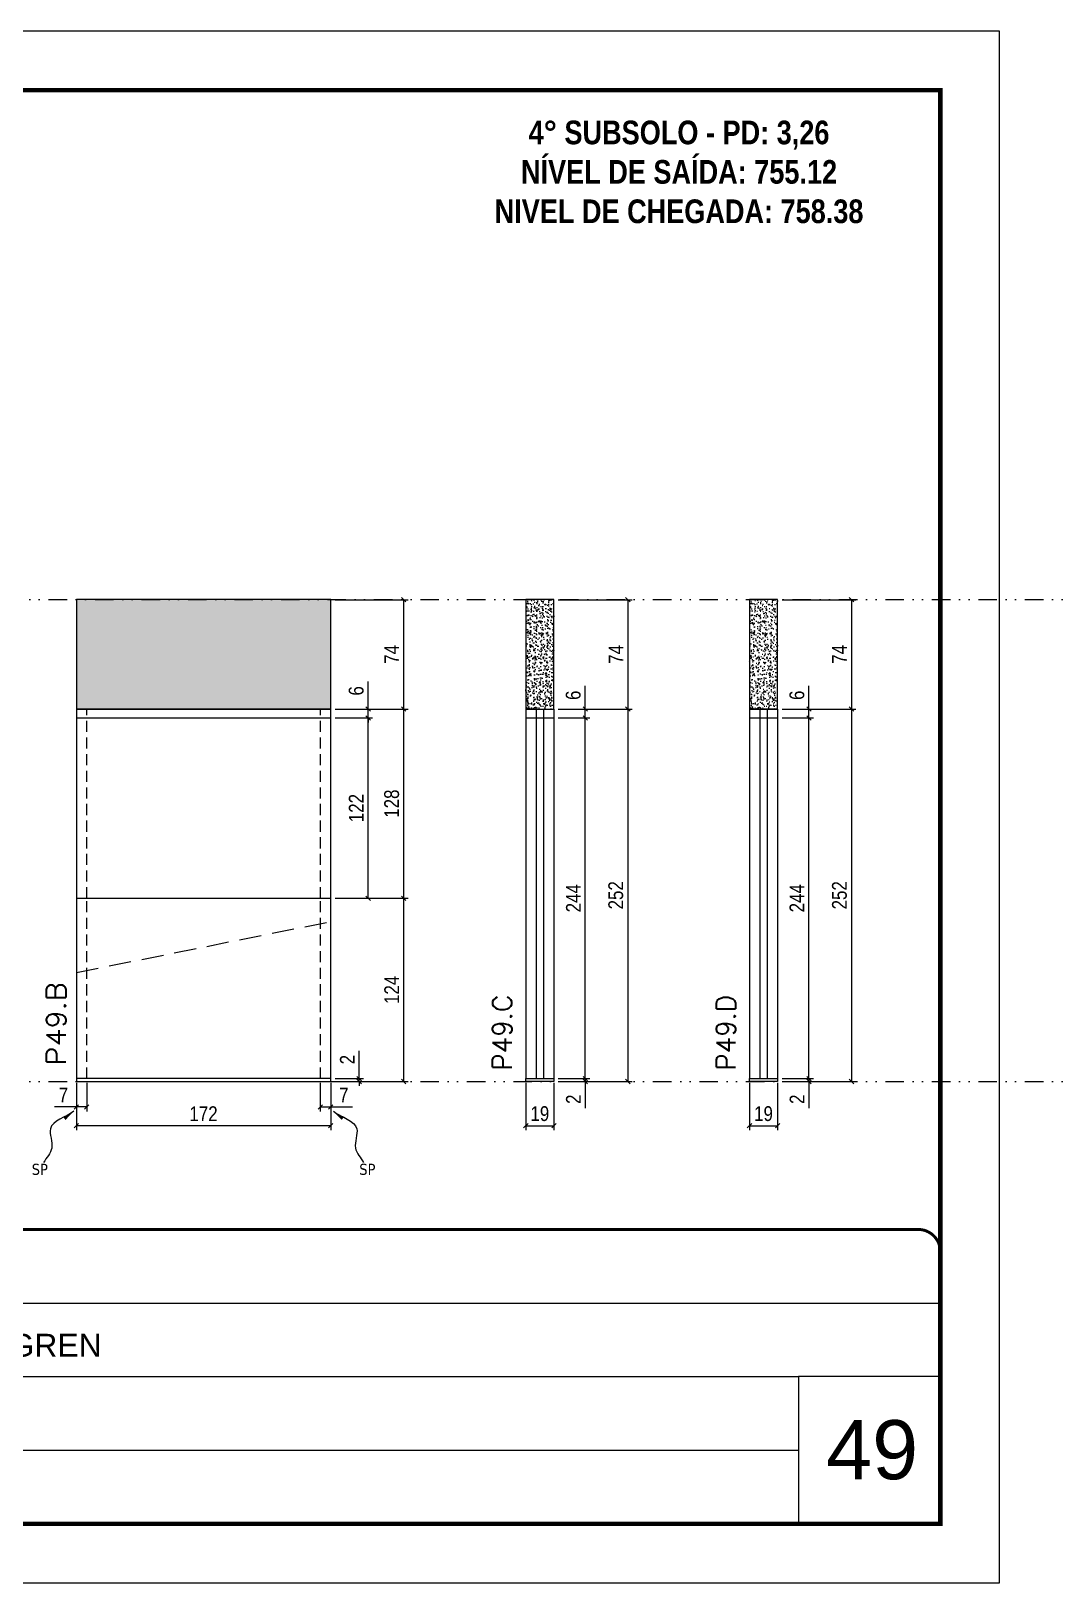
# Model space of a CAD drawing. Header units: millimetres. Extents: x 13777 to 27878, y -21631 to 6985.
# Drawn here: x 15243 to 15936, y -7848 to -6798 of the extents above; entities that cross this region are included whole.
import ezdxf

# ---------------------------------------------------------------- set-up
doc = ezdxf.new("R2010")
doc.units = ezdxf.units.MM
for name, pattern in [('CONTINUO', [0]), ('DASHED', [0.75, 0.5, -0.25]), ('DIVIDE2', [0.625, 0.25, -0.125, 0, -0.125, 0, -0.125]), ('HIDDEN', [0.375, 0.25, -0.125])]:
    doc.linetypes.add(name, pattern=pattern)
for name, color, linetype, lineweight in [('CARIMBO', 255, 'Continuous', 9), ('Folhas', 255, 'Continuous', 9), ('Hachura', 251, 'Continuous', 9), ('SARRAFO DE PRESSAO', 251, 'DASHED', 9), ('Texto Seção', 7, 'Continuous', 15)]:
    doc.layers.add(name, color=color, linetype=linetype, lineweight=lineweight)
for name, color, linetype in [('COTA', 241, 'Continuous'), ('NOMENCLATURA', 7, 'Continuous'), ('Nível', 160, 'Continuous'), ('Painéis', 200, 'Continuous'), ('SARR_2.2x7', 40, 'Continuous'), ('Sarrafo de Pressão', 42, 'HIDDEN'), ('texto', 7, 'Continuous')]:
    doc.layers.add(name, color=color, linetype=linetype)
doc.styles.add('ARIAL', font='arial.ttf')
doc.styles.add('COTA TECNICA', font='techl___.ttf', dxfattribs={"height": 10})
doc.styles.add('COTA TECNICA-50', font='techl___.ttf', dxfattribs={"height": 10})
doc.styles.add('REGUA-120', font='ROMANS.shx', dxfattribs={"height": 15})
doc.styles.add('ROMANC', font='techb___.ttf', dxfattribs={"height": 2.5})
doc.styles.get("Standard").update_dxf_attribs({"font": 'arial.ttf'})
doc.dimstyles.new('COTA PAINEL-50', dxfattribs={"dimtxt": 10, "dimasz": 3, "dimexe": 3, "dimexo": 3, "dimgap": 3, "dimtad": 1, "dimdec": 1, "dimzin": 12, "dimdsep": 46, "dimtxsty": 'COTA TECNICA-50', "dimblk1": 'OBLIQUE', "dimblk2": 'OBLIQUE', "dimsah": 1, "dimcen": 0.9, "dimclrd": 4, "dimclre": 4, "dimclrt": 240, "dimadec": 1, "dimazin": 3, "dimtfac": 1, "dimtdec": 1, "dimtmove": 0, "dimatfit": 3, "dimfxl": 1, "dimtolj": 1, "dimtzin": 12, "dimarcsym": 0})
doc.dimstyles.new('PAINEL', dxfattribs={"dimtxt": 10, "dimasz": 3, "dimexe": 3, "dimexo": 3, "dimgap": 3, "dimtad": 1, "dimdec": 1, "dimzin": 12, "dimdsep": 46, "dimtxsty": 'COTA TECNICA', "dimblk1": 'OBLIQUE', "dimblk2": 'OBLIQUE', "dimsah": 1, "dimcen": 0.9, "dimclrd": 4, "dimclre": 4, "dimclrt": 240, "dimadec": 1, "dimazin": 3, "dimtfac": 1, "dimtdec": 1, "dimtmove": 0, "dimatfit": 3, "dimfxl": 1, "dimtolj": 1, "dimtzin": 12, "dimarcsym": 0})
doc.dimstyles.get("Standard").update_dxf_attribs({"dimtxt": 0.18, "dimasz": 0.18, "dimexe": 0.18, "dimexo": 0.0625, "dimgap": 0.09, "dimtad": 0, "dimtih": 1, "dimtoh": 1, "dimdec": 4, "dimzin": 0, "dimdsep": 46, "dimtxsty": 'Standard', "dimcen": 0.09, "dimadec": 0, "dimazin": 0, "dimtfac": 1, "dimtdec": 4, "dimtofl": 0, "dimtmove": 0, "dimatfit": 3, "dimfxl": 1, "dimtolj": 1, "dimtzin": 0, "dimarcsym": 0})

# ---------------------------------------------------------------- blocks, each defined once
blk = doc.blocks.new('9999999999')
at = {"color": 30, "linetype": 'CONTINUO'}
for p, q in [((98564.6, 34379.6), (99584, 34379.6)), ((98564.6, 34329.8), (99488, 34329.8)), ((99584, 34329.8), (99488, 34329.8)), ((99488, 34329.8), (99488, 34230.2)), ((98564.6, 34280), (99488, 34280))]:
    blk.add_line(p, q, dxfattribs=at)
at = {"color": 30, "linetype": 'CONTINUO', "const_width": 2}
blk.add_lwpolyline([(99584, 34230.2), (99584, 34414.4, 0.414214), (99569, 34429.4), (98229, 34429.4, 0.414214), (98214, 34414.4), (98214, 34245.2, 0.414214), (98229, 34230.2), (99584, 34230.2)], format="xyb", dxfattribs=at)
at = {"layer": 'Folhas'}
blk.add_lwpolyline([(98139, 34190.2), (99624, 34190.2), (99624, 35240.2), (98139, 35240.2)], close=True, dxfattribs=at)
at = {"layer": 'Folhas', "color": 30, "const_width": 3}
blk.add_lwpolyline([(98214, 34230.2), (99584, 34230.2), (99584, 35200.2), (98214, 35200.2)], close=True, dxfattribs=at)
at = {"color": 7, "linetype": 'Continuous', "ltscale": 5, "style": 'ARIAL'}
blk.add_text('LEAF LOEFGREN', height=15.483, dxfattribs=at).set_placement((98837.7, 34343.3))
blk = doc.blocks.new('_Oblique')
at = {"color": 0, "linetype": 'ByBlock', "lineweight": -2}
blk.add_line((-0.5, -0.5), (0.5, 0.5), dxfattribs=at)
blk = doc.blocks.new('*D2167')
at = {"layer": 'COTA', "color": 4, "lineweight": -2, "transparency": 16777216}
for p, q in [((15274.1, -7509.9), (15274.1, -7541.8)), ((15446.1, -7509.9), (15446.1, -7541.8)), ((15446.1, -7538.8), (15274.1, -7538.8))]:
    blk.add_line(p, q, dxfattribs=at)
at = {"layer": 'Defpoints', "color": 0, "transparency": 16777216}
for p in [(15274.1, -7506.9), (15446.1, -7506.9), (15274.1, -7538.8)]:
    blk.add_point(p, dxfattribs=at)
at = {"layer": 'COTA', "color": 4, "lineweight": -2, "transparency": 16777216, "xscale": 3, "yscale": 3, "zscale": 3, "rotation": 180}
blk.add_blockref('_Oblique', (15274.1, -7538.8), dxfattribs=at)
at = {"layer": 'COTA', "color": 4, "lineweight": -2, "transparency": 16777216, "xscale": 3, "yscale": 3, "zscale": 3}
blk.add_blockref('_Oblique', (15446.1, -7538.8), dxfattribs=at)
at = {"layer": 'COTA', "color": 240, "transparency": 16777216, "insert": (15360.1, -7530.7), "char_height": 10, "attachment_point": 5, "style": 'COTA TECNICA'}
blk.add_mtext('\\A1;172', dxfattribs=at)
blk = doc.blocks.new('*D2168')
at = {"layer": 'COTA', "color": 4, "lineweight": -2, "transparency": 16777216}
for p, q in [((15274.1, -7511.9), (15274.1, -7529.1)), ((15281.1, -7509.9), (15281.1, -7529.1)), ((15274.1, -7526.1), (15259.4, -7526.1)), ((15281.1, -7526.1), (15274.1, -7526.1))]:
    blk.add_line(p, q, dxfattribs=at)
at = {"layer": 'Defpoints', "color": 0, "transparency": 16777216}
for p in [(15281.1, -7506.9), (15274.1, -7508.9), (15274.1, -7526.1)]:
    blk.add_point(p, dxfattribs=at)
at = {"layer": 'COTA', "color": 4, "lineweight": -2, "transparency": 16777216, "xscale": 3, "yscale": 3, "zscale": 3, "rotation": 180}
blk.add_blockref('_Oblique', (15274.1, -7526.1), dxfattribs=at)
at = {"layer": 'COTA', "color": 4, "lineweight": -2, "transparency": 16777216, "xscale": 3, "yscale": 3, "zscale": 3}
blk.add_blockref('_Oblique', (15281.1, -7526.1), dxfattribs=at)
at = {"layer": 'COTA', "color": 240, "transparency": 16777216, "insert": (15265.3, -7518.1), "char_height": 10, "attachment_point": 5, "style": 'COTA TECNICA-50'}
blk.add_mtext('\\A1;7', dxfattribs=at)
blk = doc.blocks.new('*D2169')
at = {"layer": 'COTA', "color": 4, "lineweight": -2, "transparency": 16777216}
for p, q in [((15439.1, -7509.9), (15439.1, -7529.1)), ((15446.1, -7511.9), (15446.1, -7529.1)), ((15439.1, -7526.1), (15446.1, -7526.1)), ((15446.1, -7526.1), (15460.9, -7526.1))]:
    blk.add_line(p, q, dxfattribs=at)
at = {"layer": 'Defpoints', "color": 0, "transparency": 16777216}
for p in [(15439.1, -7506.9), (15446.1, -7508.9), (15446.1, -7526.1)]:
    blk.add_point(p, dxfattribs=at)
at = {"layer": 'COTA', "color": 4, "lineweight": -2, "transparency": 16777216, "xscale": 3, "yscale": 3, "zscale": 3, "rotation": 180}
blk.add_blockref('_Oblique', (15439.1, -7526.1), dxfattribs=at)
at = {"layer": 'COTA', "color": 4, "lineweight": -2, "transparency": 16777216, "xscale": 3, "yscale": 3, "zscale": 3}
blk.add_blockref('_Oblique', (15446.1, -7526.1), dxfattribs=at)
at = {"layer": 'COTA', "color": 240, "transparency": 16777216, "insert": (15455, -7518.1), "char_height": 10, "attachment_point": 5, "style": 'COTA TECNICA-50'}
blk.add_mtext('\\A1;7', dxfattribs=at)
blk = doc.blocks.new('*D2170')
at = {"layer": 'COTA', "color": 4, "lineweight": -2, "transparency": 16777216}
for p, q in [((15465.4, -7506.9), (15465.4, -7488.1)), ((15449.1, -7506.9), (15468.4, -7506.9)), ((15465.4, -7508.9), (15465.4, -7506.9)), ((15449.1, -7508.9), (15468.4, -7508.9)), ((15465.4, -7508.9), (15465.4, -7511.9))]:
    blk.add_line(p, q, dxfattribs=at)
at = {"layer": 'Defpoints', "color": 0, "transparency": 16777216}
for p in [(15446.1, -7506.9), (15446.1, -7508.9), (15465.4, -7508.9)]:
    blk.add_point(p, dxfattribs=at)
at = {"layer": 'COTA', "color": 4, "lineweight": -2, "transparency": 16777216, "xscale": 3, "yscale": 3, "zscale": 3}
for p, rotation in [((15465.4, -7506.9), 270), ((15465.4, -7508.9), 90)]:
    blk.add_blockref('_Oblique', p, dxfattribs=dict(at, rotation=rotation))
at = {"layer": 'COTA', "color": 240, "transparency": 16777216, "insert": (15457.4, -7494.1), "char_height": 10, "attachment_point": 5, "rotation": 90, "style": 'COTA TECNICA-50'}
blk.add_mtext('\\A1;2', dxfattribs=at)
blk = doc.blocks.new('*D2183')
at = {"layer": 'COTA', "color": 4, "lineweight": -2, "transparency": 16777216}
for p, q in [((15449.1, -7182.9), (15498.5, -7182.9)), ((15495.5, -7256.9), (15495.5, -7182.9)), ((15449.1, -7256.9), (15498.5, -7256.9))]:
    blk.add_line(p, q, dxfattribs=at)
at = {"layer": 'Defpoints', "color": 0, "transparency": 16777216}
for p in [(15446.1, -7182.9), (15495.5, -7182.9), (15446.1, -7256.9)]:
    blk.add_point(p, dxfattribs=at)
at = {"layer": 'COTA', "color": 4, "lineweight": -2, "transparency": 16777216, "xscale": 3, "yscale": 3, "zscale": 3}
for p, rotation in [((15495.5, -7182.9), 90), ((15495.5, -7256.9), 270)]:
    blk.add_blockref('_Oblique', p, dxfattribs=dict(at, rotation=rotation))
at = {"layer": 'COTA', "color": 240, "transparency": 16777216, "insert": (15487.4, -7219.9), "char_height": 10, "attachment_point": 5, "rotation": 90, "style": 'COTA TECNICA'}
blk.add_mtext('\\A1;74', dxfattribs=at)
blk = doc.blocks.new('*D2171')
at = {"layer": 'COTA', "color": 4, "lineweight": -2, "transparency": 16777216}
for p, q in [((15578.1, -7509.9), (15578.1, -7541.8)), ((15597.1, -7509.9), (15597.1, -7541.8)), ((15578.1, -7538.8), (15597.1, -7538.8))]:
    blk.add_line(p, q, dxfattribs=at)
at = {"layer": 'Defpoints', "color": 0, "transparency": 16777216}
for p in [(15578.1, -7506.9), (15597.1, -7506.9), (15597.1, -7538.8)]:
    blk.add_point(p, dxfattribs=at)
at = {"layer": 'COTA', "color": 4, "lineweight": -2, "transparency": 16777216, "xscale": 3, "yscale": 3, "zscale": 3, "rotation": 180}
blk.add_blockref('_Oblique', (15578.1, -7538.8), dxfattribs=at)
at = {"layer": 'COTA', "color": 4, "lineweight": -2, "transparency": 16777216, "xscale": 3, "yscale": 3, "zscale": 3}
blk.add_blockref('_Oblique', (15597.1, -7538.8), dxfattribs=at)
at = {"layer": 'COTA', "color": 240, "transparency": 16777216, "insert": (15587.6, -7530.7), "char_height": 10, "attachment_point": 5, "style": 'COTA TECNICA'}
blk.add_mtext('\\A1;19', dxfattribs=at)
blk = doc.blocks.new('*D2172')
at = {"layer": 'COTA', "color": 4, "lineweight": -2, "transparency": 16777216}
for p, q in [((15600.1, -7506.9), (15621.3, -7506.9)), ((15618.3, -7506.9), (15618.3, -7503.9)), ((15618.3, -7506.9), (15618.3, -7508.9)), ((15600.1, -7508.9), (15621.3, -7508.9)), ((15618.3, -7508.9), (15618.3, -7527))]:
    blk.add_line(p, q, dxfattribs=at)
at = {"layer": 'Defpoints', "color": 0, "transparency": 16777216}
for p in [(15597.1, -7506.9), (15618.3, -7506.9), (15597.1, -7508.9)]:
    blk.add_point(p, dxfattribs=at)
at = {"layer": 'COTA', "color": 4, "lineweight": -2, "transparency": 16777216, "xscale": 3, "yscale": 3, "zscale": 3}
for p, rotation in [((15618.3, -7506.9), 270), ((15618.3, -7508.9), 90)]:
    blk.add_blockref('_Oblique', p, dxfattribs=dict(at, rotation=rotation))
at = {"layer": 'COTA', "color": 240, "transparency": 16777216, "insert": (15610.3, -7520.9), "char_height": 10, "attachment_point": 5, "rotation": 90, "style": 'COTA TECNICA-50'}
blk.add_mtext('\\A1;2', dxfattribs=at)
blk = doc.blocks.new('*D2184')
at = {"layer": 'COTA', "color": 4, "linetype": 'ByBlock', "lineweight": -2, "transparency": 16777216}
for p, q in [((15600.1, -7182.9), (15650.1, -7182.9)), ((15647.1, -7182.9), (15647.1, -7256.9)), ((15600.1, -7256.9), (15650.1, -7256.9))]:
    blk.add_line(p, q, dxfattribs=at)
at = {"layer": 'Defpoints', "color": 0, "linetype": 'ByBlock', "transparency": 16777216}
for p in [(15597.1, -7182.9), (15597.1, -7256.9), (15647.1, -7256.9)]:
    blk.add_point(p, dxfattribs=at)
at = {"layer": 'COTA', "color": 4, "linetype": 'ByBlock', "lineweight": -2, "transparency": 16777216, "xscale": 3, "yscale": 3, "zscale": 3}
for p, rotation in [((15647.1, -7182.9), 90), ((15647.1, -7256.9), 270)]:
    blk.add_blockref('_Oblique', p, dxfattribs=dict(at, rotation=rotation))
at = {"layer": 'COTA', "color": 240, "linetype": 'ByBlock', "transparency": 16777216, "insert": (15639.1, -7219.9), "char_height": 10, "attachment_point": 5, "rotation": 90, "style": 'COTA TECNICA'}
blk.add_mtext('\\A1;74', dxfattribs=at)
blk = doc.blocks.new('*D2173')
at = {"layer": 'COTA', "color": 4, "lineweight": -2, "transparency": 16777216}
for p, q in [((15600.1, -7256.9), (15650.1, -7256.9)), ((15647.1, -7256.9), (15647.1, -7508.9)), ((15600.1, -7508.9), (15650.1, -7508.9))]:
    blk.add_line(p, q, dxfattribs=at)
at = {"layer": 'Defpoints', "color": 0, "transparency": 16777216}
for p in [(15597.1, -7256.9), (15597.1, -7508.9), (15647.1, -7508.9)]:
    blk.add_point(p, dxfattribs=at)
at = {"layer": 'COTA', "color": 4, "lineweight": -2, "transparency": 16777216, "xscale": 3, "yscale": 3, "zscale": 3}
for p, rotation in [((15647.1, -7256.9), 90), ((15647.1, -7508.9), 270)]:
    blk.add_blockref('_Oblique', p, dxfattribs=dict(at, rotation=rotation))
at = {"layer": 'COTA', "color": 240, "transparency": 16777216, "insert": (15639, -7382.9), "char_height": 10, "attachment_point": 5, "rotation": 90, "style": 'COTA TECNICA'}
blk.add_mtext('\\A1;252', dxfattribs=at)
blk = doc.blocks.new('*D2174')
at = {"layer": 'COTA', "color": 4, "lineweight": -2, "transparency": 16777216}
for p, q in [((15729.4, -7509.9), (15729.4, -7541.8)), ((15748.4, -7509.9), (15748.4, -7541.8)), ((15729.4, -7538.8), (15748.4, -7538.8))]:
    blk.add_line(p, q, dxfattribs=at)
at = {"layer": 'Defpoints', "color": 0, "transparency": 16777216}
for p in [(15729.4, -7506.9), (15748.4, -7506.9), (15748.4, -7538.8)]:
    blk.add_point(p, dxfattribs=at)
at = {"layer": 'COTA', "color": 4, "lineweight": -2, "transparency": 16777216, "xscale": 3, "yscale": 3, "zscale": 3, "rotation": 180}
blk.add_blockref('_Oblique', (15729.4, -7538.8), dxfattribs=at)
at = {"layer": 'COTA', "color": 4, "lineweight": -2, "transparency": 16777216, "xscale": 3, "yscale": 3, "zscale": 3}
blk.add_blockref('_Oblique', (15748.4, -7538.8), dxfattribs=at)
at = {"layer": 'COTA', "color": 240, "transparency": 16777216, "insert": (15738.9, -7530.7), "char_height": 10, "attachment_point": 5, "style": 'COTA TECNICA'}
blk.add_mtext('\\A1;19', dxfattribs=at)
blk = doc.blocks.new('*D2175')
at = {"layer": 'COTA', "color": 4, "lineweight": -2, "transparency": 16777216}
for p, q in [((15751.4, -7506.9), (15772.6, -7506.9)), ((15769.6, -7506.9), (15769.6, -7503.9)), ((15769.6, -7506.9), (15769.6, -7508.9)), ((15751.4, -7508.9), (15772.6, -7508.9)), ((15769.6, -7508.9), (15769.6, -7527))]:
    blk.add_line(p, q, dxfattribs=at)
at = {"layer": 'Defpoints', "color": 0, "transparency": 16777216}
for p in [(15748.4, -7506.9), (15769.6, -7506.9), (15748.4, -7508.9)]:
    blk.add_point(p, dxfattribs=at)
at = {"layer": 'COTA', "color": 4, "lineweight": -2, "transparency": 16777216, "xscale": 3, "yscale": 3, "zscale": 3}
for p, rotation in [((15769.6, -7506.9), 270), ((15769.6, -7508.9), 90)]:
    blk.add_blockref('_Oblique', p, dxfattribs=dict(at, rotation=rotation))
at = {"layer": 'COTA', "color": 240, "transparency": 16777216, "insert": (15761.6, -7520.9), "char_height": 10, "attachment_point": 5, "rotation": 90, "style": 'COTA TECNICA-50'}
blk.add_mtext('\\A1;2', dxfattribs=at)
blk = doc.blocks.new('*D2186')
at = {"layer": 'COTA', "color": 4, "linetype": 'ByBlock', "lineweight": -2, "transparency": 16777216}
for p, q in [((15751.4, -7182.9), (15801.4, -7182.9)), ((15798.4, -7182.9), (15798.4, -7256.9)), ((15751.4, -7256.9), (15801.4, -7256.9))]:
    blk.add_line(p, q, dxfattribs=at)
at = {"layer": 'Defpoints', "color": 0, "linetype": 'ByBlock', "transparency": 16777216}
for p in [(15748.4, -7182.9), (15748.4, -7256.9), (15798.4, -7256.9)]:
    blk.add_point(p, dxfattribs=at)
at = {"layer": 'COTA', "color": 4, "linetype": 'ByBlock', "lineweight": -2, "transparency": 16777216, "xscale": 3, "yscale": 3, "zscale": 3}
for p, rotation in [((15798.4, -7182.9), 90), ((15798.4, -7256.9), 270)]:
    blk.add_blockref('_Oblique', p, dxfattribs=dict(at, rotation=rotation))
at = {"layer": 'COTA', "color": 240, "linetype": 'ByBlock', "transparency": 16777216, "insert": (15790.3, -7219.9), "char_height": 10, "attachment_point": 5, "rotation": 90, "style": 'COTA TECNICA'}
blk.add_mtext('\\A1;74', dxfattribs=at)
blk = doc.blocks.new('*D2178')
at = {"layer": 'COTA', "color": 4, "linetype": 'ByBlock', "lineweight": -2, "transparency": 16777216}
for p, q in [((15449.1, -7384.9), (15498.5, -7384.9)), ((15495.5, -7508.9), (15495.5, -7384.9)), ((15449.1, -7508.9), (15498.5, -7508.9))]:
    blk.add_line(p, q, dxfattribs=at)
at = {"layer": 'Defpoints', "color": 0, "linetype": 'ByBlock', "transparency": 16777216}
for p in [(15446.1, -7384.9), (15495.5, -7384.9), (15446.1, -7508.9)]:
    blk.add_point(p, dxfattribs=at)
at = {"layer": 'COTA', "color": 4, "linetype": 'ByBlock', "lineweight": -2, "transparency": 16777216, "xscale": 3, "yscale": 3, "zscale": 3}
for p, rotation in [((15495.5, -7384.9), 90), ((15495.5, -7508.9), 270)]:
    blk.add_blockref('_Oblique', p, dxfattribs=dict(at, rotation=rotation))
at = {"layer": 'COTA', "color": 240, "linetype": 'ByBlock', "transparency": 16777216, "insert": (15487.4, -7446.9), "char_height": 10, "attachment_point": 5, "rotation": 90, "style": 'COTA TECNICA'}
blk.add_mtext('\\A1;124', dxfattribs=at)
blk = doc.blocks.new('*D2179')
at = {"layer": 'COTA', "color": 4, "linetype": 'ByBlock', "lineweight": -2, "transparency": 16777216}
for p, q in [((15449.1, -7384.9), (15498.5, -7384.9)), ((15495.5, -7508.9), (15495.5, -7384.9)), ((15449.1, -7508.9), (15498.5, -7508.9))]:
    blk.add_line(p, q, dxfattribs=at)
at = {"layer": 'Defpoints', "color": 0, "linetype": 'ByBlock', "transparency": 16777216}
for p in [(15446.1, -7384.9), (15495.5, -7384.9), (15446.1, -7508.9)]:
    blk.add_point(p, dxfattribs=at)
at = {"layer": 'COTA', "color": 4, "linetype": 'ByBlock', "lineweight": -2, "transparency": 16777216, "xscale": 3, "yscale": 3, "zscale": 3}
for p, rotation in [((15495.5, -7384.9), 90), ((15495.5, -7508.9), 270)]:
    blk.add_blockref('_Oblique', p, dxfattribs=dict(at, rotation=rotation))
at = {"layer": 'COTA', "color": 240, "linetype": 'ByBlock', "transparency": 16777216, "insert": (15487.4, -7446.9), "char_height": 10, "attachment_point": 5, "rotation": 90, "style": 'COTA TECNICA'}
blk.add_mtext('\\A1;124', dxfattribs=at)
blk = doc.blocks.new('*D2180')
at = {"layer": 'COTA', "color": 4, "lineweight": -2, "transparency": 16777216}
for p, q in [((15449.1, -7256.9), (15498.5, -7256.9)), ((15495.5, -7384.9), (15495.5, -7256.9)), ((15449.1, -7384.9), (15498.5, -7384.9))]:
    blk.add_line(p, q, dxfattribs=at)
at = {"layer": 'Defpoints', "color": 0, "transparency": 16777216}
for p in [(15446.1, -7256.9), (15495.5, -7256.9), (15446.1, -7384.9)]:
    blk.add_point(p, dxfattribs=at)
at = {"layer": 'COTA', "color": 4, "lineweight": -2, "transparency": 16777216, "xscale": 3, "yscale": 3, "zscale": 3}
for p, rotation in [((15495.5, -7256.9), 90), ((15495.5, -7384.9), 270)]:
    blk.add_blockref('_Oblique', p, dxfattribs=dict(at, rotation=rotation))
at = {"layer": 'COTA', "color": 240, "transparency": 16777216, "insert": (15487.4, -7320.9), "char_height": 10, "attachment_point": 5, "rotation": 90, "style": 'COTA TECNICA'}
blk.add_mtext('\\A1;128', dxfattribs=at)
blk = doc.blocks.new('*D2190')
at = {"layer": 'COTA', "color": 4, "lineweight": -2, "transparency": 16777216}
for p, q in [((15449.1, -7262.9), (15474.5, -7262.9)), ((15471.5, -7384.9), (15471.5, -7262.9)), ((15449.1, -7384.9), (15474.5, -7384.9))]:
    blk.add_line(p, q, dxfattribs=at)
at = {"layer": 'Defpoints', "color": 0, "transparency": 16777216}
for p in [(15446.1, -7262.9), (15471.5, -7262.9), (15446.1, -7384.9)]:
    blk.add_point(p, dxfattribs=at)
at = {"layer": 'COTA', "color": 4, "lineweight": -2, "transparency": 16777216, "xscale": 3, "yscale": 3, "zscale": 3}
for p, rotation in [((15471.5, -7262.9), 90), ((15471.5, -7384.9), 270)]:
    blk.add_blockref('_Oblique', p, dxfattribs=dict(at, rotation=rotation))
at = {"layer": 'COTA', "color": 240, "transparency": 16777216, "insert": (15463.4, -7323.9), "char_height": 10, "attachment_point": 5, "rotation": 90, "style": 'COTA TECNICA'}
blk.add_mtext('\\A1;122', dxfattribs=at)
blk = doc.blocks.new('*D2181')
at = {"layer": 'COTA', "color": 4, "lineweight": -2, "transparency": 16777216}
for p, q in [((15471.5, -7256.9), (15471.5, -7238.2)), ((15449.1, -7256.9), (15474.5, -7256.9)), ((15449.1, -7262.9), (15474.5, -7262.9)), ((15471.5, -7262.9), (15471.5, -7256.9)), ((15471.5, -7262.9), (15471.5, -7265.9))]:
    blk.add_line(p, q, dxfattribs=at)
at = {"layer": 'Defpoints', "color": 0, "transparency": 16777216}
for p in [(15446.1, -7256.9), (15446.1, -7262.9), (15471.5, -7256.9)]:
    blk.add_point(p, dxfattribs=at)
at = {"layer": 'COTA', "color": 4, "lineweight": -2, "transparency": 16777216, "xscale": 3, "yscale": 3, "zscale": 3}
for p, rotation in [((15471.5, -7256.9), 270), ((15471.5, -7262.9), 90)]:
    blk.add_blockref('_Oblique', p, dxfattribs=dict(at, rotation=rotation))
at = {"layer": 'COTA', "color": 240, "transparency": 16777216, "insert": (15463.4, -7244.6), "char_height": 10, "attachment_point": 5, "rotation": 90, "style": 'COTA TECNICA'}
blk.add_mtext('\\A1;6', dxfattribs=at)
blk = doc.blocks.new('*D2191')
at = {"layer": 'COTA', "color": 4, "lineweight": -2, "transparency": 16777216}
for p, q in [((15600.1, -7262.9), (15621.3, -7262.9)), ((15618.3, -7506.9), (15618.3, -7262.9)), ((15600.1, -7506.9), (15621.3, -7506.9))]:
    blk.add_line(p, q, dxfattribs=at)
at = {"layer": 'Defpoints', "color": 0, "transparency": 16777216}
for p in [(15597.1, -7262.9), (15618.3, -7262.9), (15597.1, -7506.9)]:
    blk.add_point(p, dxfattribs=at)
at = {"layer": 'COTA', "color": 4, "lineweight": -2, "transparency": 16777216, "xscale": 3, "yscale": 3, "zscale": 3}
for p, rotation in [((15618.3, -7262.9), 90), ((15618.3, -7506.9), 270)]:
    blk.add_blockref('_Oblique', p, dxfattribs=dict(at, rotation=rotation))
at = {"layer": 'COTA', "color": 240, "transparency": 16777216, "insert": (15610.3, -7384.9), "char_height": 10, "attachment_point": 5, "rotation": 90, "style": 'COTA TECNICA'}
blk.add_mtext('\\A1;244', dxfattribs=at)
blk = doc.blocks.new('*D2192')
at = {"layer": 'COTA', "color": 4, "lineweight": -2, "transparency": 16777216}
for p, q in [((15618.3, -7256.9), (15618.3, -7241.2)), ((15600.1, -7256.9), (15621.3, -7256.9)), ((15600.1, -7262.9), (15621.3, -7262.9)), ((15618.3, -7262.9), (15618.3, -7256.9))]:
    blk.add_line(p, q, dxfattribs=at)
at = {"layer": 'Defpoints', "color": 0, "transparency": 16777216}
for p in [(15597.1, -7256.9), (15597.1, -7262.9), (15618.3, -7256.9)]:
    blk.add_point(p, dxfattribs=at)
at = {"layer": 'COTA', "color": 4, "lineweight": -2, "transparency": 16777216, "xscale": 3, "yscale": 3, "zscale": 3}
for p, rotation in [((15618.3, -7256.9), 90), ((15618.3, -7262.9), 270)]:
    blk.add_blockref('_Oblique', p, dxfattribs=dict(at, rotation=rotation))
at = {"layer": 'COTA', "color": 240, "transparency": 16777216, "insert": (15610.2, -7247.6), "char_height": 10, "attachment_point": 5, "rotation": 90, "style": 'COTA TECNICA'}
blk.add_mtext('\\A1;6', dxfattribs=at)
blk = doc.blocks.new('*D2182')
at = {"layer": 'COTA', "color": 4, "lineweight": -2, "transparency": 16777216}
for p, q in [((15751.4, -7256.9), (15801.4, -7256.9)), ((15798.4, -7256.9), (15798.4, -7508.9)), ((15751.4, -7508.9), (15801.4, -7508.9))]:
    blk.add_line(p, q, dxfattribs=at)
at = {"layer": 'Defpoints', "color": 0, "transparency": 16777216}
for p in [(15748.4, -7256.9), (15748.4, -7508.9), (15798.4, -7508.9)]:
    blk.add_point(p, dxfattribs=at)
at = {"layer": 'COTA', "color": 4, "lineweight": -2, "transparency": 16777216, "xscale": 3, "yscale": 3, "zscale": 3}
for p, rotation in [((15798.4, -7256.9), 90), ((15798.4, -7508.9), 270)]:
    blk.add_blockref('_Oblique', p, dxfattribs=dict(at, rotation=rotation))
at = {"layer": 'COTA', "color": 240, "transparency": 16777216, "insert": (15790.3, -7382.9), "char_height": 10, "attachment_point": 5, "rotation": 90, "style": 'COTA TECNICA'}
blk.add_mtext('\\A1;252', dxfattribs=at)
blk = doc.blocks.new('*D2193')
at = {"layer": 'COTA', "color": 4, "lineweight": -2, "transparency": 16777216}
for p, q in [((15751.4, -7262.9), (15772.6, -7262.9)), ((15769.6, -7506.9), (15769.6, -7262.9)), ((15751.4, -7506.9), (15772.6, -7506.9))]:
    blk.add_line(p, q, dxfattribs=at)
at = {"layer": 'Defpoints', "color": 0, "transparency": 16777216}
for p in [(15748.4, -7262.9), (15769.6, -7262.9), (15748.4, -7506.9)]:
    blk.add_point(p, dxfattribs=at)
at = {"layer": 'COTA', "color": 4, "lineweight": -2, "transparency": 16777216, "xscale": 3, "yscale": 3, "zscale": 3}
for p, rotation in [((15769.6, -7262.9), 90), ((15769.6, -7506.9), 270)]:
    blk.add_blockref('_Oblique', p, dxfattribs=dict(at, rotation=rotation))
at = {"layer": 'COTA', "color": 240, "transparency": 16777216, "insert": (15761.5, -7384.9), "char_height": 10, "attachment_point": 5, "rotation": 90, "style": 'COTA TECNICA'}
blk.add_mtext('\\A1;244', dxfattribs=at)
blk = doc.blocks.new('*D2194')
at = {"layer": 'COTA', "color": 4, "lineweight": -2, "transparency": 16777216}
for p, q in [((15769.6, -7256.9), (15769.6, -7241.2)), ((15751.4, -7256.9), (15772.6, -7256.9)), ((15751.4, -7262.9), (15772.6, -7262.9)), ((15769.6, -7262.9), (15769.6, -7256.9))]:
    blk.add_line(p, q, dxfattribs=at)
at = {"layer": 'Defpoints', "color": 0, "transparency": 16777216}
for p in [(15748.4, -7256.9), (15748.4, -7262.9), (15769.6, -7256.9)]:
    blk.add_point(p, dxfattribs=at)
at = {"layer": 'COTA', "color": 4, "lineweight": -2, "transparency": 16777216, "xscale": 3, "yscale": 3, "zscale": 3}
for p, rotation in [((15769.6, -7256.9), 90), ((15769.6, -7262.9), 270)]:
    blk.add_blockref('_Oblique', p, dxfattribs=dict(at, rotation=rotation))
at = {"layer": 'COTA', "color": 240, "transparency": 16777216, "insert": (15761.5, -7247.6), "char_height": 10, "attachment_point": 5, "rotation": 90, "style": 'COTA TECNICA'}
blk.add_mtext('\\A1;6', dxfattribs=at)

msp = doc.modelspace()

# ---------------------------------------------------------------- hatches: boundary and pattern name
at = {"layer": 'COTA'}
h = msp.add_hatch(dxfattribs=at)
h.set_pattern_fill('AR-CONC', color=256, scale=0.03)
h.set_pattern_definition([(50, (-4452.4505, -1148.575), (5.4655401, -0.4781726), [0.5715, -6.2865]), (355, (-4452.4505, -1148.575), (-1.0573026, 5.7317054), [0.4572, -5.0292175]), (100.451445, (-4451.995, -1148.615), (4.4082374, 5.2535326), [0.4857003, -5.3427073]), (46.1842, (-4452.4505, -1147.051), (8.1323712, -1.2612698), [0.85725, -9.42975]), (96.635558, (-4451.773, -1147.156), (7.122124, 7.4227837), [0.7285507, -8.0140682]), (351.18415, (-4452.4505, -1147.051), (7.122124, 7.4227837), [0.685799, -7.543792]), (21, (-4451.6885, -1147.432), (4.5484317, -3.0679559), [0.5715, -6.2865]), (326, (-4451.6885, -1147.432), (1.8540609, 5.525639), [0.4572, -5.0292]), (71.451445, (-4451.3095, -1147.688), (6.4024926, 2.457683), [0.4857003, -5.3426981]), (37.5, (-4452.4505, -1148.5751), (0.0926581, 2.53665117), [0, -4.96824, 0, -5.1054, 0, -5.04825]), (7.5, (-4452.4505, -1148.575), (2.00458988, 3.00541724), [0, -2.91084, 0, -4.85394, 0, -1.92405]), (327.5, (-4454.1498, -1148.5751), (4.06771786, -0.17186232), [0, -1.905, 0, -5.9436, 0, -7.8867]), (317.5, (-4454.9118, -1148.575), (4.44387544, 0.76279473), [0, -2.4765, 0, -3.94716, 0, -5.6007])])
h.paths.add_polyline_path([(15446.14, -7182.89), (15274.14, -7182.89), (15274.14, -7256.89), (15446.14, -7256.89)])
h = msp.add_hatch(dxfattribs=at)
h.set_pattern_fill('AR-CONC', color=256, scale=0.03)
h.set_pattern_definition([(50, (-1301.839, -1092.575), (5.4655401, -0.4781726), [0.5715, -6.2865]), (355, (-1301.839, -1092.575), (-1.0573026, 5.7317054), [0.4572, -5.0292175]), (100.451445, (-1301.3836, -1092.615), (4.4082374, 5.2535326), [0.4857003, -5.3427073]), (46.1842, (-1301.839, -1091.051), (8.1323712, -1.2612698), [0.85725, -9.42975]), (96.63556, (-1301.161, -1091.156), (7.122124, 7.4227837), [0.7285507, -8.0140682]), (351.18415, (-1301.839, -1091.051), (7.122124, 7.4227837), [0.685799, -7.543792]), (21, (-1301.077, -1091.432), (4.5484317, -3.067956), [0.5715, -6.2865]), (326, (-1301.077, -1091.432), (1.8540609, 5.525639), [0.4572, -5.0292]), (71.451445, (-1300.698, -1091.688), (6.4024926, 2.457683), [0.4857003, -5.3426981]), (37.5, (-1301.839, -1092.5751), (0.0926581, 2.53665117), [0, -4.96824, 0, -5.1054, 0, -5.04825]), (7.5, (-1301.839, -1092.575), (2.00458988, 3.00541724), [0, -2.91084, 0, -4.85394, 0, -1.92405]), (327.5, (-1303.5383, -1092.5751), (4.06771786, -0.17186232), [0, -1.905, 0, -5.9436, 0, -7.8867]), (317.5, (-1304.3003, -1092.575), (4.44387544, 0.7627947), [0, -2.4765, 0, -3.94716, 0, -5.6007])])
h.paths.add_polyline_path([(15597.13, -7182.89), (15578.13, -7182.89), (15578.13, -7256.89), (15597.13, -7256.89)])
h = msp.add_hatch(dxfattribs=at)
h.set_pattern_fill('AR-CONC', color=256, scale=0.03)
h.set_pattern_definition([(50, (-1150.548, -1092.575), (5.4655401, -0.4781726), [0.5715, -6.2865]), (355, (-1150.548, -1092.575), (-1.0573026, 5.7317054), [0.4572, -5.0292175]), (100.451445, (-1150.093, -1092.615), (4.4082374, 5.2535326), [0.4857003, -5.3427073]), (46.1842, (-1150.548, -1091.051), (8.1323712, -1.2612698), [0.85725, -9.42975]), (96.63556, (-1149.8705, -1091.156), (7.122124, 7.4227837), [0.7285507, -8.0140682]), (351.18415, (-1150.548, -1091.051), (7.122124, 7.4227837), [0.685799, -7.543792]), (21, (-1149.786, -1091.432), (4.5484317, -3.067956), [0.5715, -6.2865]), (326, (-1149.786, -1091.432), (1.8540609, 5.525639), [0.4572, -5.0292]), (71.451445, (-1149.407, -1091.688), (6.4024926, 2.457683), [0.4857003, -5.3426981]), (37.5, (-1150.5482, -1092.5751), (0.0926581, 2.53665117), [0, -4.96824, 0, -5.1054, 0, -5.04825]), (7.5, (-1150.5482, -1092.575), (2.00458988, 3.00541724), [0, -2.91084, 0, -4.85394, 0, -1.92405]), (327.5, (-1152.2475, -1092.5751), (4.06771786, -0.17186232), [0, -1.905, 0, -5.9436, 0, -7.8867]), (317.5, (-1153.0095, -1092.575), (4.44387544, 0.7627947), [0, -2.4765, 0, -3.94716, 0, -5.6007])])
h.paths.add_polyline_path([(15748.43, -7182.89), (15729.43, -7182.89), (15729.43, -7256.89), (15748.43, -7256.89)])

# ---------------------------------------------------------------- linework, layer by layer
msp.add_lwpolyline([(15274.14, -7256.89), (15446.14, -7256.89), (15446.14, -7182.89), (15274.14, -7182.89)], close=True, dxfattribs=at)
at = {"layer": 'COTA', "linetype": 'ByBlock'}
for points in [[(15578.13, -7256.89), (15597.13, -7256.89), (15597.13, -7182.89), (15578.13, -7182.89)], [(15729.43, -7256.89), (15748.43, -7256.89), (15748.43, -7182.89), (15729.43, -7182.89)]]:
    msp.add_lwpolyline(points, close=True, dxfattribs=at)
at = {"layer": 'Hachura', "linetype": 'DASHED', "ltscale": 30}
msp.add_line((15274.14, -7435.1), (15446.14, -7400.7), dxfattribs=at)
at = {"layer": 'Nível', "color": 4, "linetype": 'DIVIDE2', "ltscale": 50}
for p, q in [((13777.11, -7182.89), (21531.15, -7182.89)), ((13777.11, -7508.89), (21531.15, -7508.89))]:
    msp.add_line(p, q, dxfattribs=at)
at = {"layer": 'Painéis'}
for p, q in [((15446.14, -7256.89), (15274.14, -7256.89)), ((15274.14, -7256.89), (15274.14, -7508.89)), ((15274.14, -7262.89), (15446.14, -7262.89)), ((15446.14, -7508.89), (15446.14, -7256.89)), ((15578.13, -7256.89), (15578.13, -7506.89)), ((15578.13, -7256.89), (15597.13, -7256.89)), ((15578.13, -7262.89), (15597.13, -7262.89)), ((15597.13, -7256.89), (15597.13, -7506.89)), ((15729.43, -7256.89), (15748.43, -7256.89)), ((15748.43, -7256.89), (15729.43, -7256.89)), ((15729.43, -7256.89), (15729.43, -7506.89)), ((15729.43, -7262.89), (15748.43, -7262.89)), ((15748.43, -7256.89), (15748.43, -7506.89)), ((15274.14, -7384.89), (15446.14, -7384.89)), ((15578.13, -7506.89), (15597.13, -7506.89)), ((15578.13, -7506.89), (15597.13, -7506.89)), ((15578.13, -7508.89), (15578.13, -7506.89)), ((15597.13, -7506.89), (15597.13, -7508.89)), ((15729.43, -7506.89), (15748.43, -7506.89)), ((15729.43, -7506.89), (15748.43, -7506.89)), ((15729.43, -7508.89), (15729.43, -7506.89)), ((15748.43, -7506.89), (15748.43, -7508.89)), ((15274.14, -7508.89), (15446.14, -7508.89)), ((15597.13, -7508.89), (15578.13, -7508.89)), ((15748.43, -7508.89), (15729.43, -7508.89))]:
    msp.add_line(p, q, dxfattribs=at)
msp.add_lwpolyline([(15446.14, -7506.89), (15274.14, -7506.89), (15274.14, -7508.89), (15446.14, -7508.89)], close=True, dxfattribs=at)
at = {"layer": 'SARR_2.2x7'}
for p, q in [((15585.13, -7256.89), (15585.13, -7506.89)), ((15590.13, -7256.89), (15590.13, -7506.89)), ((15736.43, -7256.89), (15736.43, -7506.89)), ((15741.43, -7256.89), (15741.43, -7506.89))]:
    msp.add_line(p, q, dxfattribs=at)
at = {"layer": 'Sarrafo de Pressão', "ltscale": 30}
for p, q in [((15281.14, -7384.89), (15281.14, -7256.89)), ((15439.14, -7384.89), (15439.14, -7256.89)), ((15281.14, -7506.89), (15281.14, -7384.89)), ((15439.14, -7506.89), (15439.14, -7384.89))]:
    msp.add_line(p, q, dxfattribs=at)

# ---------------------------------------------------------------- block references
at = {"layer": 'SARRAFO DE PRESSAO', "color": 6, "linetype": 'ByBlock'}
msp.add_blockref('9999999999', (-83725.51, -42038.38), dxfattribs=at)

# ---------------------------------------------------------------- texts
at = {"layer": 'CARIMBO', "style": 'ARIAL'}
msp.add_text('49', height=40, dxfattribs=at).set_placement((15781.33, -7778.03))
at = {"layer": 'NOMENCLATURA', "color": 2, "insert": (15681.75, -6832.11), "char_height": 16, "attachment_point": 2, "style": 'ROMANC'}
msp.add_mtext_dynamic_manual_height_columns('\\P4° SUBSOLO - PD: 3,26\\PNÍVEL DE SAÍDA: 755.12\\PNIVEL DE CHEGADA: 758.38', width=300.2766, gutter_width=1, heights=[0], dxfattribs=at)
at = {"layer": 'texto', "color": 0, "char_height": 7.5, "attachment_point": 5}
for insert in [(15249.36, -7568.38), (15470.91, -7568.38)]:
    msp.add_mtext('{\\fTahoma|b0|i0|c0|p34;\\C4;SP}', dxfattribs=dict(at, insert=insert))
at = {"layer": 'Texto Seção', "style": 'REGUA-120', "width": 1.1}
msp.add_text('P49.B', height=13, rotation=90, dxfattribs=at).set_placement((15266.89, -7498.13))
at = {"layer": 'Texto Seção', "char_height": 13, "width": 370.6998, "attachment_point": 7, "rotation": 90, "style": 'REGUA-120'}
for s, insert in [('P49.C', (15568.68, -7501.48)), ('P49.D', (15719.98, -7501.48))]:
    msp.add_mtext(s, dxfattribs=dict(at, insert=insert))

# ---------------------------------------------------------------- dimensions: what is measured, and where the dimension line sits
at = {"layer": 'COTA'}
for base, p1, p2, angle, dimstyle, picture, middle in [((15495.5, -7182.89), (15446.14, -7256.89), (15446.14, -7182.89), 90, 'PAINEL', '*D2183', (15487.43, -7219.89)), ((15471.49, -7256.89), (15446.14, -7262.89), (15446.14, -7256.89), 90, 'PAINEL', '*D2181', (15463.38, -7244.56)), ((15618.33, -7256.89), (15597.13, -7262.89), (15597.13, -7256.89), 90, 'PAINEL', '*D2192', (15610.23, -7247.56)), ((15769.62, -7256.89), (15748.43, -7262.89), (15748.43, -7256.89), 90, 'PAINEL', '*D2194', (15761.52, -7247.56)), ((15495.5, -7256.89), (15446.14, -7384.89), (15446.14, -7256.89), 90, 'PAINEL', '*D2180', (15487.41, -7320.89)), ((15647.12, -7508.89), (15597.13, -7256.89), (15597.13, -7508.89), 90, 'PAINEL', '*D2173', (15639.01, -7382.89)), ((15798.41, -7508.89), (15748.43, -7256.89), (15748.43, -7508.89), 90, 'PAINEL', '*D2182', (15790.31, -7382.89)), ((15471.49, -7262.89), (15446.14, -7384.89), (15446.14, -7262.89), 90, 'PAINEL', '*D2190', (15463.43, -7323.89)), ((15618.33, -7262.89), (15597.13, -7506.89), (15597.13, -7262.89), 90, 'PAINEL', '*D2191', (15610.25, -7384.89)), ((15769.62, -7262.89), (15748.43, -7506.89), (15748.43, -7262.89), 90, 'PAINEL', '*D2193', (15761.55, -7384.89)), ((15274.14, -7526.13), (15281.14, -7506.89), (15274.14, -7508.89), 180, 'COTA PAINEL-50', '*D2168', (15265.27, -7518.06))]:
    dim = msp.add_linear_dim(base=base, p1=p1, p2=p2, angle=angle, dimstyle=dimstyle, dxfattribs=at)
    dim.commit()
    dim.dimension.update_dxf_attribs({"geometry": picture, "text_midpoint": middle})
at = {"layer": 'COTA', "linetype": 'ByBlock'}
for base, p1, p2, picture, middle in [((15647.12, -7256.89), (15597.13, -7182.89), (15597.13, -7256.89), '*D2184', (15639.05, -7219.89)), ((15798.41, -7256.89), (15748.43, -7182.89), (15748.43, -7256.89), '*D2186', (15790.34, -7219.89))]:
    dim = msp.add_linear_dim(base=base, p1=p1, p2=p2, angle=90, dimstyle='PAINEL', dxfattribs=at)
    dim.commit()
    dim.dimension.update_dxf_attribs({"geometry": picture, "text_midpoint": middle})
for picture in ['*D2178', '*D2179']:
    dim = msp.add_aligned_dim(p1=(15446.14, -7508.89), p2=(15446.14, -7384.89), distance=-49.37, dimstyle='PAINEL', dxfattribs=at)
    dim.commit()
    dim.dimension.update_dxf_attribs({"geometry": picture, "text_midpoint": (15487.43, -7446.89)})
at = {"layer": 'COTA'}
for base, p1, p2, picture, middle in [((15465.4, -7508.89), (15446.14, -7506.89), (15446.14, -7508.89), '*D2170', (15465.4, -7494.14)), ((15618.33, -7506.89), (15597.13, -7508.89), (15597.13, -7506.89), '*D2172', (15618.33, -7520.95)), ((15769.62, -7506.89), (15748.43, -7508.89), (15748.43, -7506.89), '*D2175', (15769.62, -7520.95))]:
    dim = msp.add_linear_dim(base=base, p1=p1, p2=p2, angle=90, dimstyle='COTA PAINEL-50', dxfattribs=at)
    dim.commit()
    dim.dimension.update_dxf_attribs({"geometry": picture, "text_midpoint": middle, "dimtype": 160})
dim = msp.add_linear_dim(base=(15274.14, -7538.79), p1=(15446.14, -7506.89), p2=(15274.14, -7506.89), angle=180, dimstyle='PAINEL', override={"dimarcsym": 2}, dxfattribs=at)
dim.commit()
dim.dimension.update_dxf_attribs({"geometry": '*D2167', "text_midpoint": (15360.14, -7530.71)})
dim = msp.add_linear_dim(base=(15446.14, -7526.13), p1=(15439.14, -7506.89), p2=(15446.14, -7508.89), dimstyle='COTA PAINEL-50', dxfattribs=at)
dim.commit()
dim.dimension.update_dxf_attribs({"geometry": '*D2169', "text_midpoint": (15455, -7518.06)})
for base, p1, p2, picture, middle in [((15597.13, -7538.79), (15578.13, -7506.89), (15597.13, -7506.89), '*D2171', (15587.63, -7530.7)), ((15748.43, -7538.79), (15729.43, -7506.89), (15748.43, -7506.89), '*D2174', (15738.93, -7530.7))]:
    dim = msp.add_linear_dim(base=base, p1=p1, p2=p2, dimstyle='PAINEL', override={"dimarcsym": 2}, dxfattribs=at)
    dim.commit()
    dim.dimension.update_dxf_attribs({"geometry": picture, "text_midpoint": middle})

# ---------------------------------------------------------------- leaders
at = {"layer": 'COTA', "path_type": 1}
for points in [[(15272.31, -7529.07), (15256.52, -7540.91), (15257.45, -7553.91), (15251.9, -7563.69)], [(15447.97, -7529.07), (15463.75, -7540.91), (15462.83, -7553.91), (15468.38, -7563.69)]]:
    msp.add_leader(points, dimstyle='Standard', override={"dimasz": 8}, dxfattribs=at)

doc.saveas('drawing.dxf')
